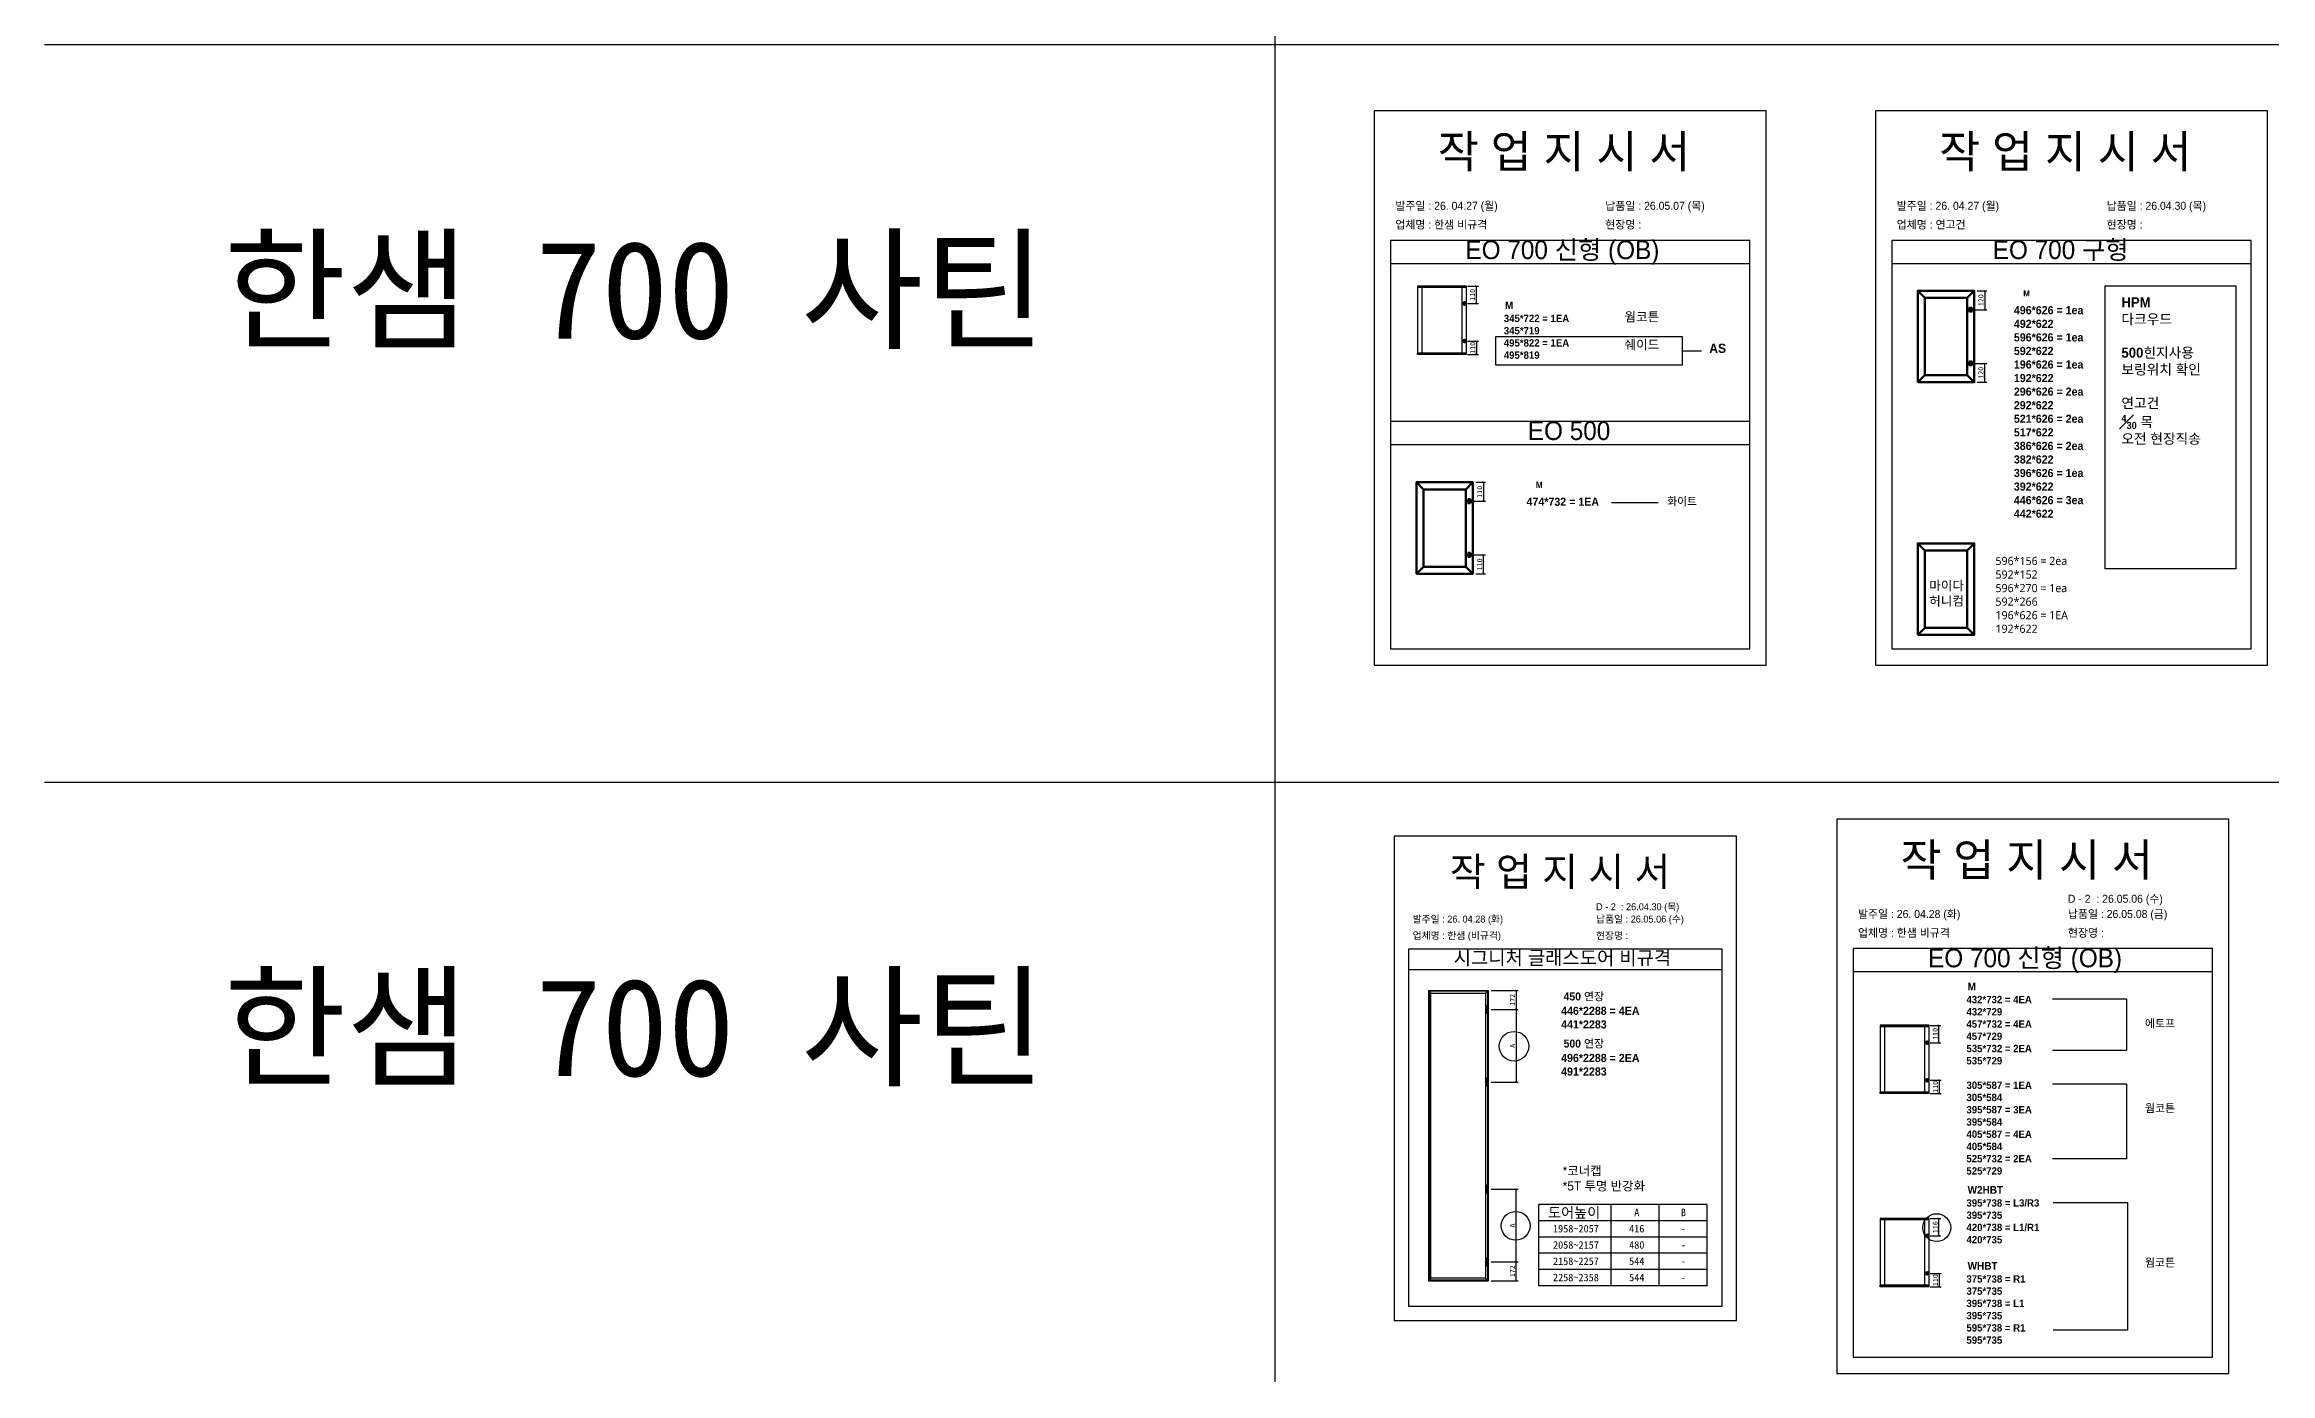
# Model space of a CAD drawing. Header units: millimetres. Extents: x -44117 to 256353, y -2095463 to 65325.
# Drawn here: x 104261 to 115185, y -905997 to -899477 of the extents above; entities that cross this region are included whole.
import ezdxf
from ezdxf.enums import TextEntityAlignment as Align

# ---------------------------------------------------------------- set-up
doc = ezdxf.new("R2010")
doc.units = ezdxf.units.MM
doc.header["$LTSCALE"] = 10
doc.layers.add('Layer1', color=7, linetype='Continuous', lineweight=70)
doc.styles.add('MtX_Gulim', font='')
doc.styles.get('MtX_Gulim').set_extended_font_data('Gulim', bold=True)
doc.dimstyles.new('ISO-25', dxfattribs={"dimtxt": 2.5, "dimasz": 2.5, "dimexe": 1, "dimexo": 1, "dimtad": 1, "dimtxsty": 'Standard', "dimblk": 'ARCHTICK', "dimcen": 2.5, "dimadec": 0, "dimazin": 0, "dimtfac": 1, "dimtmove": 0, "dimatfit": 3, "dimfxl": 0, "dimarcsym": 0})

# ---------------------------------------------------------------- blocks, each defined once
blk = doc.blocks.new('_ArchTick')
at = {"color": 0, "linetype": 'ByBlock', "const_width": 0.15}
blk.add_lwpolyline([(-0.5, -0.5), (0.5, 0.5)], dxfattribs=at)
blk = doc.blocks.new('*D5975')
at = {"color": 0, "lineweight": -2}
for p, q in [((111245, -900662), (111298, -900662)), ((111288, -900747), (111288, -900662)), ((111245, -900747), (111298, -900747))]:
    blk.add_line(p, q, dxfattribs=at)
at = {"layer": 'Defpoints', "color": 0}
for p in [(111230, -900662), (111288, -900662), (111230, -900747)]:
    blk.add_point(p, dxfattribs=at)
at = {"color": 0, "lineweight": -2, "xscale": 10, "yscale": 10, "zscale": 10}
for p, rotation in [((111288, -900662), 90), ((111288, -900747), 270)]:
    blk.add_blockref('_ArchTick', p, dxfattribs=dict(at, rotation=rotation))
at = {"color": 0, "insert": (111269, -900705), "char_height": 25, "attachment_point": 5, "rotation": 90}
blk.add_mtext('110', dxfattribs=at)
blk = doc.blocks.new('*D5976')
at = {"color": 0, "lineweight": -2}
for p, q in [((111245, -900932), (111299, -900932)), ((111289, -900932), (111289, -900997)), ((111245, -900997), (111299, -900997))]:
    blk.add_line(p, q, dxfattribs=at)
at = {"layer": 'Defpoints', "color": 0}
for p in [(111230, -900932), (111230, -900997), (111289, -900997)]:
    blk.add_point(p, dxfattribs=at)
at = {"color": 0, "lineweight": -2, "xscale": 10, "yscale": 10, "zscale": 10}
for p, rotation in [((111289, -900932), 90), ((111289, -900997), 270)]:
    blk.add_blockref('_ArchTick', p, dxfattribs=dict(at, rotation=rotation))
at = {"color": 0, "insert": (111270, -900965), "char_height": 25, "attachment_point": 5, "rotation": 90}
blk.add_mtext('110', dxfattribs=at)
blk = doc.blocks.new('*D5977')
at = {"color": 0, "lineweight": -2}
for p, q in [((111286, -901624), (111333, -901624)), ((111323, -901624), (111323, -901717)), ((111268, -901717), (111333, -901717))]:
    blk.add_line(p, q, dxfattribs=at)
at = {"layer": 'Defpoints', "color": 0}
for p in [(111271, -901624), (111253, -901717), (111323, -901717)]:
    blk.add_point(p, dxfattribs=at)
at = {"color": 0, "lineweight": -2, "xscale": 10, "yscale": 10, "zscale": 10}
for p, rotation in [((111323, -901624), 90), ((111323, -901717), 270)]:
    blk.add_blockref('_ArchTick', p, dxfattribs=dict(at, rotation=rotation))
at = {"color": 0, "insert": (111304, -901671), "char_height": 25, "attachment_point": 5, "rotation": 90}
blk.add_mtext('110', dxfattribs=at)
blk = doc.blocks.new('*D5978')
at = {"color": 0, "lineweight": -2}
for p, q in [((111268, -901980), (111333, -901980)), ((111323, -902073), (111323, -901980)), ((111286, -902073), (111333, -902073))]:
    blk.add_line(p, q, dxfattribs=at)
at = {"layer": 'Defpoints', "color": 0}
for p in [(111253, -901980), (111323, -901980), (111271, -902073)]:
    blk.add_point(p, dxfattribs=at)
at = {"color": 0, "lineweight": -2, "xscale": 10, "yscale": 10, "zscale": 10}
for p, rotation in [((111323, -901980), 90), ((111323, -902073), 270)]:
    blk.add_blockref('_ArchTick', p, dxfattribs=dict(at, rotation=rotation))
at = {"color": 0, "insert": (111304, -902027), "char_height": 25, "attachment_point": 5, "rotation": 90}
blk.add_mtext('110', dxfattribs=at)
blk = doc.blocks.new('*D5979')
at = {"color": 0, "lineweight": -2}
for p, q in [((113746, -900685), (113793, -900685)), ((113783, -900685), (113783, -900778)), ((113729, -900778), (113793, -900778))]:
    blk.add_line(p, q, dxfattribs=at)
at = {"layer": 'Defpoints', "color": 0}
for p in [(113731, -900685), (113714, -900778), (113783, -900778)]:
    blk.add_point(p, dxfattribs=at)
at = {"color": 0, "lineweight": -2, "xscale": 10, "yscale": 10, "zscale": 10}
for p, rotation in [((113783, -900685), 90), ((113783, -900778), 270)]:
    blk.add_blockref('_ArchTick', p, dxfattribs=dict(at, rotation=rotation))
at = {"color": 0, "insert": (113764, -900731), "char_height": 25, "attachment_point": 5, "rotation": 90}
blk.add_mtext('120', dxfattribs=at)
blk = doc.blocks.new('*D5980')
at = {"color": 0, "lineweight": -2}
for p, q in [((113729, -901041), (113793, -901041)), ((113783, -901133), (113783, -901041)), ((113746, -901133), (113793, -901133))]:
    blk.add_line(p, q, dxfattribs=at)
at = {"layer": 'Defpoints', "color": 0}
for p in [(113714, -901041), (113783, -901041), (113731, -901133)]:
    blk.add_point(p, dxfattribs=at)
at = {"color": 0, "lineweight": -2, "xscale": 10, "yscale": 10, "zscale": 10}
for p, rotation in [((113783, -901041), 90), ((113783, -901133), 270)]:
    blk.add_blockref('_ArchTick', p, dxfattribs=dict(at, rotation=rotation))
at = {"color": 0, "insert": (113764, -901087), "char_height": 25, "attachment_point": 5, "rotation": 90}
blk.add_mtext('120', dxfattribs=at)
blk = doc.blocks.new('*D5981')
at = {"color": 0, "lineweight": -2}
for p, q in [((111360, -904211), (111493, -904211)), ((111483, -904211), (111483, -904568)), ((111360, -904568), (111493, -904568))]:
    blk.add_line(p, q, dxfattribs=at)
at = {"layer": 'Defpoints', "color": 0}
for p in [(111345, -904211), (111345, -904568), (111483, -904568)]:
    blk.add_point(p, dxfattribs=at)
at = {"color": 0, "lineweight": -2, "xscale": 10, "yscale": 10, "zscale": 10}
for p, rotation in [((111483, -904211), 90), ((111483, -904568), 270)]:
    blk.add_blockref('_ArchTick', p, dxfattribs=dict(at, rotation=rotation))
at = {"color": 0, "insert": (111465, -904389), "char_height": 25, "attachment_point": 5, "rotation": 90}
blk.add_mtext('A', dxfattribs=at)
blk = doc.blocks.new('*D5982')
at = {"color": 0, "lineweight": -2}
for p, q in [((111360, -904118), (111493, -904118)), ((111360, -904211), (111493, -904211)), ((111483, -904118), (111483, -904211))]:
    blk.add_line(p, q, dxfattribs=at)
at = {"layer": 'Defpoints', "color": 0}
for p in [(111345, -904118), (111345, -904211), (111483, -904211)]:
    blk.add_point(p, dxfattribs=at)
at = {"color": 0, "lineweight": -2, "xscale": 10, "yscale": 10, "zscale": 10}
for p, rotation in [((111483, -904118), 90), ((111483, -904211), 270)]:
    blk.add_blockref('_ArchTick', p, dxfattribs=dict(at, rotation=rotation))
at = {"color": 0, "insert": (111465, -904164), "char_height": 25, "attachment_point": 5, "rotation": 90}
blk.add_mtext('172', dxfattribs=at)
blk = doc.blocks.new('*D5983')
at = {"color": 0, "lineweight": -2}
for p, q in [((111360, -905092), (111493, -905092)), ((111483, -905449), (111483, -905092)), ((111360, -905449), (111493, -905449))]:
    blk.add_line(p, q, dxfattribs=at)
at = {"layer": 'Defpoints', "color": 0}
for p in [(111345, -905092), (111483, -905092), (111345, -905449)]:
    blk.add_point(p, dxfattribs=at)
at = {"color": 0, "lineweight": -2, "xscale": 10, "yscale": 10, "zscale": 10}
for p, rotation in [((111483, -905092), 90), ((111483, -905449), 270)]:
    blk.add_blockref('_ArchTick', p, dxfattribs=dict(at, rotation=rotation))
at = {"color": 0, "insert": (111465, -905271), "char_height": 25, "attachment_point": 5, "rotation": 90}
blk.add_mtext('A', dxfattribs=at)
blk = doc.blocks.new('*D5984')
at = {"color": 0, "lineweight": -2}
for p, q in [((111360, -905449), (111493, -905449)), ((111483, -905542), (111483, -905449)), ((111360, -905542), (111493, -905542))]:
    blk.add_line(p, q, dxfattribs=at)
at = {"layer": 'Defpoints', "color": 0}
for p in [(111345, -905449), (111483, -905449), (111345, -905542)]:
    blk.add_point(p, dxfattribs=at)
at = {"color": 0, "lineweight": -2, "xscale": 10, "yscale": 10, "zscale": 10}
for p, rotation in [((111483, -905449), 90), ((111483, -905542), 270)]:
    blk.add_blockref('_ArchTick', p, dxfattribs=dict(at, rotation=rotation))
at = {"color": 0, "insert": (111465, -905495), "char_height": 25, "attachment_point": 5, "rotation": 90}
blk.add_mtext('172', dxfattribs=at)
blk = doc.blocks.new('*D5985')
at = {"color": 0, "lineweight": -2}
for p, q in [((113515, -904289), (113568, -904289)), ((113558, -904374), (113558, -904289)), ((113515, -904374), (113568, -904374))]:
    blk.add_line(p, q, dxfattribs=at)
at = {"layer": 'Defpoints', "color": 0}
for p in [(113500, -904289), (113558, -904289), (113500, -904374)]:
    blk.add_point(p, dxfattribs=at)
at = {"color": 0, "lineweight": -2, "xscale": 10, "yscale": 10, "zscale": 10}
for p, rotation in [((113558, -904289), 90), ((113558, -904374), 270)]:
    blk.add_blockref('_ArchTick', p, dxfattribs=dict(at, rotation=rotation))
at = {"color": 0, "insert": (113540, -904331), "char_height": 25, "attachment_point": 5, "rotation": 90}
blk.add_mtext('110', dxfattribs=at)
blk = doc.blocks.new('*D5986')
at = {"color": 0, "lineweight": -2}
for p, q in [((113515, -904558), (113569, -904558)), ((113515, -904624), (113569, -904624)), ((113559, -904558), (113559, -904624))]:
    blk.add_line(p, q, dxfattribs=at)
at = {"layer": 'Defpoints', "color": 0}
for p in [(113500, -904558), (113500, -904624), (113559, -904624)]:
    blk.add_point(p, dxfattribs=at)
at = {"color": 0, "lineweight": -2, "xscale": 10, "yscale": 10, "zscale": 10}
for p, rotation in [((113559, -904558), 90), ((113559, -904624), 270)]:
    blk.add_blockref('_ArchTick', p, dxfattribs=dict(at, rotation=rotation))
at = {"color": 0, "insert": (113541, -904591), "char_height": 25, "attachment_point": 5, "rotation": 90}
blk.add_mtext('110', dxfattribs=at)
blk = doc.blocks.new('*D5987')
at = {"color": 0, "lineweight": -2}
for p, q in [((113515, -905236), (113568, -905236)), ((113558, -905321), (113558, -905236)), ((113515, -905321), (113568, -905321))]:
    blk.add_line(p, q, dxfattribs=at)
at = {"layer": 'Defpoints', "color": 0}
for p in [(113500, -905236), (113558, -905236), (113500, -905321)]:
    blk.add_point(p, dxfattribs=at)
at = {"color": 0, "lineweight": -2, "xscale": 10, "yscale": 10, "zscale": 10}
for p, rotation in [((113558, -905236), 90), ((113558, -905321), 270)]:
    blk.add_blockref('_ArchTick', p, dxfattribs=dict(at, rotation=rotation))
at = {"color": 0, "insert": (113540, -905279), "char_height": 25, "attachment_point": 5, "rotation": 90}
blk.add_mtext('116', dxfattribs=at)
blk = doc.blocks.new('*D5988')
at = {"color": 0, "lineweight": -2}
for p, q in [((113515, -905506), (113569, -905506)), ((113559, -905506), (113559, -905572)), ((113515, -905572), (113569, -905572))]:
    blk.add_line(p, q, dxfattribs=at)
at = {"layer": 'Defpoints', "color": 0}
for p in [(113500, -905506), (113500, -905572), (113559, -905572)]:
    blk.add_point(p, dxfattribs=at)
at = {"color": 0, "lineweight": -2, "xscale": 10, "yscale": 10, "zscale": 10}
for p, rotation in [((113559, -905506), 90), ((113559, -905572), 270)]:
    blk.add_blockref('_ArchTick', p, dxfattribs=dict(at, rotation=rotation))
at = {"color": 0, "insert": (113541, -905539), "char_height": 25, "attachment_point": 5, "rotation": 90}
blk.add_mtext('110', dxfattribs=at)

msp = doc.modelspace()

# ---------------------------------------------------------------- linework, layer by layer
at = {"color": 1}
for p, q in [((104260.77588, -899476.63268), (196529.92274, -899476.63268)), ((104260.77588, -899476.63268), (196529.92274, -899476.63268)), ((104260.77588, -899476.63268), (196529.92274, -899476.63268)), ((104260.77588, -899476.63268), (196529.92274, -899476.63268)), ((104260.77588, -899476.63268), (196529.92274, -899476.63268)), ((104260.77588, -899476.63268), (196529.92274, -899476.63268)), ((104260.77588, -899476.63268), (196529.92274, -899476.63268)), ((104260.77588, -899476.63268), (196529.92274, -899476.63268)), ((104260.77588, -899476.63268), (196529.92274, -899476.63268)), ((104260.77588, -899476.63268), (196529.92274, -899476.63268)), ((106472.62401, -899476.63268), (198741.77087, -899476.63268)), ((106472.62401, -899476.63268), (198741.77087, -899476.63268)), ((106472.62401, -899476.63268), (198741.77087, -899476.63268)), ((106472.62401, -899476.63268), (198741.77087, -899476.63268)), ((106472.62401, -899476.63268), (198741.77087, -899476.63268)), ((106472.62401, -899476.63268), (198741.77087, -899476.63268)), ((106472.62401, -899476.63268), (198741.77087, -899476.63268)), ((106472.62401, -899476.63268), (198741.77087, -899476.63268)), ((106472.62401, -899476.63268), (198741.77087, -899476.63268)), ((106472.62401, -899476.63268), (198741.77087, -899476.63268)), ((104260.77588, -903094.92758), (196529.92274, -903094.92758)), ((104260.77588, -903094.92758), (196529.92274, -903094.92758)), ((104260.77588, -903094.92758), (196529.92274, -903094.92758)), ((104260.77588, -903094.92758), (196529.92274, -903094.92758)), ((104260.77588, -903094.92758), (196529.92274, -903094.92758)), ((104260.77588, -903094.92758), (196529.92274, -903094.92758)), ((104260.77588, -903094.92758), (196529.92274, -903094.92758)), ((104260.77588, -903094.92758), (196529.92274, -903094.92758)), ((104260.77588, -903094.92758), (196529.92274, -903094.92758)), ((104260.77588, -903094.92758), (196529.92274, -903094.92758)), ((106472.62401, -903094.92758), (198741.77087, -903094.92758)), ((106472.62401, -903094.92758), (198741.77087, -903094.92758)), ((106472.62401, -903094.92758), (198741.77087, -903094.92758)), ((106472.62401, -903094.92758), (198741.77087, -903094.92758)), ((106472.62401, -903094.92758), (198741.77087, -903094.92758)), ((106472.62401, -903094.92758), (198741.77087, -903094.92758)), ((106472.62401, -903094.92758), (198741.77087, -903094.92758)), ((106472.62401, -903094.92758), (198741.77087, -903094.92758)), ((106472.62401, -903094.92758), (198741.77087, -903094.92758)), ((106472.62401, -903094.92758), (198741.77087, -903094.92758))]:
    msp.add_line(p, q, dxfattribs=at)
for p, q in [((112629.72774, -900437.71489), (110866.80413, -900437.71489)), ((115090.34919, -900437.71489), (113327.42558, -900437.71489)), ((112629.72774, -900552.19045), (110866.80413, -900552.19045)), ((115090.34919, -900552.19045), (113327.42558, -900552.19045)), ((110998.49466, -900662.23732), (110998.49466, -900997.10216)), ((111239.9324, -900662.67096), (110998.49466, -900662.67096)), ((111239.9324, -900669.22371), (110998.49466, -900669.22371)), ((111239.69149, -900661.99641), (110998.73557, -900661.99641)), ((111019.93564, -900668.74189), (111019.93564, -900990.11578)), ((111218.2505, -900990.11578), (111218.2505, -900669.22371)), ((111238.72785, -900669.22371), (111238.72785, -900661.99641)), ((111239.9324, -900997.10216), (111239.9324, -900662.23732)), ((111239.9324, -900990.11578), (110998.49466, -900990.11578)), ((111239.9324, -900996.66853), (110998.49466, -900996.66853)), ((111239.69149, -900997.34308), (110998.73557, -900997.34308)), ((110999.69921, -900997.34308), (110999.69921, -900990.11578)), ((111238.72785, -900990.11578), (111238.72785, -900997.34308)), ((112298.0321, -900979.00192), (112393.33751, -900979.00192)), ((112629.72774, -901325.50895), (110866.80413, -901325.50895)), ((112629.72774, -901439.98451), (110866.80413, -901439.98451)), ((112180.76834, -901725.9937), (111951.77636, -901725.9937)), ((112495.03309, -903915.90253), (110955.03309, -903915.90253)), ((114900.2806, -903912.4858), (113137.35699, -903912.4858)), ((112495.03309, -904015.90253), (110955.03309, -904015.90253)), ((114900.2806, -904026.96136), (113137.35699, -904026.96136)), ((111052.55829, -904118.22584), (111052.55829, -905541.72223)), ((111052.55829, -904118.22584), (111345.12944, -904118.22584)), ((111052.55829, -904118.22584), (111065.02208, -904130.68963)), ((111052.55829, -904118.22584), (111058.46219, -904118.22584)), ((111058.46219, -904118.22584), (111058.46219, -905541.72223)), ((111332.66564, -904130.68963), (111345.12944, -904118.22584)), ((111345.12944, -904118.22584), (111345.12944, -905541.72223)), ((113269.04752, -904288.82145), (113269.04752, -904623.68628)), ((113510.48526, -904289.25508), (113269.04752, -904289.25508)), ((113510.48526, -904295.80783), (113269.04752, -904295.80783)), ((113510.24435, -904288.58054), (113269.28843, -904288.58054)), ((113290.4885, -904295.32601), (113290.4885, -904616.6999)), ((113488.80336, -904616.6999), (113488.80336, -904295.80783)), ((113509.28071, -904295.80783), (113509.28071, -904288.58054)), ((113510.48526, -904623.68628), (113510.48526, -904288.82145)), ((113510.48526, -904616.6999), (113269.04752, -904616.6999)), ((113510.48526, -904623.25265), (113269.04752, -904623.25265)), ((113510.24435, -904623.9272), (113269.28843, -904623.9272)), ((113270.25207, -904623.9272), (113270.25207, -904616.6999)), ((113509.28071, -904616.6999), (113509.28071, -904623.9272)), ((111594.30879, -905566.71443), (111594.30879, -905167.93926)), ((112421.12142, -905167.93926), (111594.30879, -905167.93926)), ((111949.45325, -905566.71443), (111949.45325, -905167.93926)), ((112185.28733, -905566.71443), (112185.28733, -905167.93926)), ((112421.12142, -905566.71443), (112421.12142, -905167.93926)), ((112421.12142, -905247.6943), (111594.30879, -905247.6943)), ((113269.04752, -905236.51477), (113269.04752, -905571.3796)), ((113510.48526, -905236.9484), (113269.04752, -905236.9484)), ((113510.48526, -905243.50116), (113269.04752, -905243.50116)), ((113510.24435, -905236.27386), (113269.28843, -905236.27386)), ((113290.4885, -905243.01934), (113290.4885, -905564.39322)), ((113488.80336, -905564.39322), (113488.80336, -905243.50116)), ((113509.28071, -905243.50116), (113509.28071, -905236.27386)), ((113510.48526, -905571.3796), (113510.48526, -905236.51477)), ((112421.12142, -905327.44933), (111594.30879, -905327.44933)), ((112421.12142, -905407.20436), (111594.30879, -905407.20436)), ((111065.02208, -905529.25843), (111052.55829, -905541.72223)), ((111332.66564, -905529.25843), (111345.12944, -905541.72223)), ((112421.12142, -905486.9594), (111594.30879, -905486.9594)), ((111052.55829, -905541.72223), (111345.12944, -905541.72223)), ((112421.12142, -905566.71443), (111594.30879, -905566.71443)), ((113510.48526, -905564.39322), (113269.04752, -905564.39322)), ((113510.48526, -905570.94597), (113269.04752, -905570.94597)), ((113510.24435, -905571.62052), (113269.28843, -905571.62052)), ((113270.25207, -905571.62052), (113270.25207, -905564.39322)), ((113509.28071, -905564.39322), (113509.28071, -905571.62052))]:
    msp.add_line(p, q)
at = {"linetype": 'Continuous'}
for p, q in [((111065.02208, -905529.25843), (111065.02208, -904130.68963)), ((111065.02208, -904130.68963), (111332.66564, -904130.68963)), ((111332.66564, -904130.68963), (111332.66564, -905529.25843)), ((111332.66564, -905529.25843), (111065.02208, -905529.25843))]:
    msp.add_line(p, q, dxfattribs=at)
at = {"color": 1}
for p in [(110300.49669, 21924.9366), (110300.49669, 14161.07811), (110300.49669, 18584.38997), (110300.49669, 10820.53148), (110300.49669, 18627.87121), (110300.49669, 10864.01272), (110300.49669, 15287.32457), (110300.49669, 7523.46608), (110300.49669, 3746.75115), (110300.49669, 21924.9366), (110300.49669, 14161.07811), (110300.49669, 18584.38997), (110300.49669, 10820.53148), (110300.49669, 18627.87121), (110300.49669, 10864.01272), (110300.49669, 15287.32457), (110300.49669, 7523.46608), (110300.49669, 3746.75115), (110300.49669, 21924.9366), (110300.49669, 14161.07811), (110300.49669, 18584.38997), (110300.49669, 10820.53148), (110300.49669, 18627.87121), (110300.49669, 10864.01272), (110300.49669, 15287.32457), (110300.49669, 7523.46608), (110300.49669, 3746.75115), (110300.49669, 21924.9366), (110300.49669, 14161.07811), (110300.49669, 18584.38997), (110300.49669, 10820.53148), (110300.49669, 18627.87121), (110300.49669, 10864.01272), (110300.49669, 15287.32457), (110300.49669, 7523.46608), (110300.49669, 3746.75115), (110300.49669, 21924.9366), (110300.49669, 14161.07811), (110300.49669, 18584.38997), (110300.49669, 10820.53148), (110300.49669, 18627.87121), (110300.49669, 10864.01272), (110300.49669, 15287.32457), (110300.49669, 7523.46608), (110300.49669, 3746.75115), (110300.49669, 21924.9366), (110300.49669, 14161.07811), (110300.49669, 18584.38997), (110300.49669, 10820.53148), (110300.49669, 18627.87121), (110300.49669, 10864.01272), (110300.49669, 15287.32457), (110300.49669, 7523.46608), (110300.49669, 3746.75115), (110300.49669, 21924.9366), (110300.49669, 14161.07811), (110300.49669, 18584.38997), (110300.49669, 10820.53148), (110300.49669, 18627.87121), (110300.49669, 10864.01272), (110300.49669, 15287.32457), (110300.49669, 7523.46608), (110300.49669, 3746.75115), (110300.49669, 21924.9366), (110300.49669, 14161.07811), (110300.49669, 18584.38997), (110300.49669, 10820.53148), (110300.49669, 18627.87121), (110300.49669, 10864.01272), (110300.49669, 15287.32457), (110300.49669, 7523.46608), (110300.49669, 3746.75115), (110300.49669, 21924.9366), (110300.49669, 14161.07811), (110300.49669, 18584.38997), (110300.49669, 10820.53148), (110300.49669, 18627.87121), (110300.49669, 10864.01272), (110300.49669, 15287.32457), (110300.49669, 7523.46608), (110300.49669, 3746.75115), (110300.49669, 21924.9366), (110300.49669, 14161.07811), (110300.49669, 18584.38997), (110300.49669, 10820.53148), (110300.49669, 18627.87121), (110300.49669, 10864.01272), (110300.49669, 15287.32457), (110300.49669, 7523.46608), (110300.49669, 3746.75115), (110300.49669, 12702.87182), (110300.49669, 4939.01333), (110300.49669, 9362.32519), (110300.49669, 1598.4667), (110300.49669, 9405.80642), (110300.49669, 1641.94794), (110300.49669, 6065.25979), (110300.49669, -1698.5987), (110300.49669, -5475.31363), (110300.49669, 12702.87182), (110300.49669, 4939.01333), (110300.49669, 9362.32519), (110300.49669, 1598.4667), (110300.49669, 9405.80642), (110300.49669, 1641.94794), (110300.49669, 6065.25979), (110300.49669, -1698.5987), (110300.49669, -5475.31363), (110300.49669, 12702.87182), (110300.49669, 4939.01333), (110300.49669, 9362.32519), (110300.49669, 1598.4667), (110300.49669, 9405.80642), (110300.49669, 1641.94794), (110300.49669, 6065.25979), (110300.49669, -1698.5987), (110300.49669, -5475.31363), (110300.49669, 12702.87182), (110300.49669, 4939.01333), (110300.49669, 9362.32519), (110300.49669, 1598.4667), (110300.49669, 9405.80642), (110300.49669, 1641.94794), (110300.49669, 6065.25979), (110300.49669, -1698.5987), (110300.49669, -5475.31363), (110300.49669, 12702.87182), (110300.49669, 4939.01333), (110300.49669, 9362.32519), (110300.49669, 1598.4667), (110300.49669, 9405.80642), (110300.49669, 1641.94794), (110300.49669, 6065.25979), (110300.49669, -1698.5987), (110300.49669, -5475.31363)]:
    msp.add_xline(p, (0, 1), dxfattribs=at)
for points in [[(110786.67124, -902522.12053), (112709.86063, -902522.12053), (112709.86063, -899802.18125), (110786.67124, -899802.18125)], [(113247.29269, -902522.12053), (115170.48208, -902522.12053), (115170.48208, -899802.18125), (113247.29269, -899802.18125)], [(114373.68207, -900661.15822), (115015.18487, -900661.15822), (115015.18487, -902049.55357), (114373.68207, -902049.55357)], [(111382.94196, -900908.52431), (112298.0321, -900908.52431), (112298.0321, -901049.47952), (111382.94196, -901049.47952)], [(113057.2241, -905996.89144), (114980.41349, -905996.89144), (114980.41349, -903276.95216), (113057.2241, -903276.95216)], [(110885.03309, -905736.73281), (112565.03309, -905736.73281), (112565.03309, -903360.73281), (110885.03309, -903360.73281)], [(111054.52626, -904120.1938), (111343.16147, -904120.1938), (111343.16147, -905539.75426), (111054.52626, -905539.75426)]]:
    msp.add_lwpolyline(points, close=True)
for points in [[(110866.80413, -900437.71489), (110866.80413, -902441.98764), (112629.72774, -902441.98764), (112629.72774, -900437.71489)], [(113327.42558, -900437.71489), (113327.42558, -902441.98764), (115090.34919, -902441.98764), (115090.34919, -900437.71489)], [(110955.03309, -903915.90253), (110955.03309, -905666.73281), (112495.03309, -905666.73281), (112495.03309, -903915.90253)], [(113137.35699, -903912.4858), (113137.35699, -905916.75855), (114900.2806, -905916.75855), (114900.2806, -903912.4858)], [(114115.16021, -904159.34975), (114479.29449, -904159.34975), (114479.29449, -904411.89449), (114115.16021, -904411.89449)], [(114115.16021, -904576.34223), (114479.29449, -904576.34223), (114479.29449, -904943.94445), (114115.16021, -904943.94445)], [(114119.47696, -905158.7588), (114483.61124, -905158.7588), (114483.61124, -905785.22638), (114119.47696, -905785.22638)]]:
    msp.add_lwpolyline(points)
at = {"linetype": 'Continuous'}
for points in [[(111340.52702, -904230.05044), (111340.52702, -904230.05044, 0.4142135624), (111345.12944, -904225.44803), (111345.12944, -904195.99258, 0.4142135624), (111340.52702, -904191.39016), (111340.52702, -904191.39016, 0.4142135624), (111335.92461, -904195.99258), (111335.92461, -904225.44803, 0.4142135624)], [(111340.52702, -904586.90852), (111340.52702, -904586.90852, 0.4142135624), (111345.12944, -904582.30611), (111345.12944, -904552.85066, 0.4142135624), (111340.52702, -904548.24825), (111340.52702, -904548.24825, 0.4142135624), (111335.92461, -904552.85066), (111335.92461, -904582.30611, 0.4142135624)], [(111340.52702, -905111.69982), (111340.52702, -905111.69982, 0.4142135624), (111345.12944, -905107.0974), (111345.12944, -905077.64196, 0.4142135624), (111340.52702, -905073.03954), (111340.52702, -905073.03954, 0.4142135624), (111335.92461, -905077.64196), (111335.92461, -905107.0974, 0.4142135624)], [(111340.52702, -905468.5579), (111340.52702, -905468.5579, 0.4142135624), (111345.12944, -905463.95549), (111345.12944, -905434.50004, 0.4142135624), (111340.52702, -905429.89762), (111340.52702, -905429.89762, 0.4142135624), (111335.92461, -905434.50004), (111335.92461, -905463.95549, 0.4142135624)]]:
    msp.add_lwpolyline(points, format="xyb", close=True, dxfattribs=at)
at = {"color": 1}
for centre, radius in [((111472.77587, -904391.29491), 72.59818), ((111480.84234, -905272.55617), 70.58157), ((113547.27714, -905281.37375), 68.51989)]:
    msp.add_circle(centre, radius, dxfattribs=at)
for centre, start, end in [((111239.69149, -900662.23732), 0, 90), ((110998.73557, -900997.10217), 180, 270), ((111239.69149, -900997.10217), 270, 0), ((113510.24435, -904288.82145), 0, 90), ((113269.28843, -904623.68629), 180, 270), ((113510.24435, -904623.68629), 270, 0), ((113510.24435, -905236.51477), 0, 90), ((113269.28843, -905571.37961), 180, 270), ((113510.24435, -905571.37961), 270, 0)]:
    msp.add_arc(centre, 0.24091, start, end)
at = {"layer": 'Layer1'}
for p, q in [((113489.01333, -900719.41929), (113454.3767, -900684.78266)), ((113696.83315, -900719.41929), (113731.46978, -900684.78266)), ((111229.51291, -900738.27309), (111229.51291, -900756.03111)), ((113713.78053, -900763.14749), (113713.78053, -900791.94171)), ((111229.51291, -900940.71146), (111229.51291, -900922.95344)), ((113713.78053, -901055.0305), (113713.78053, -901026.23628)), ((113454.3767, -901133.39533), (113489.01333, -901098.7587)), ((113731.46978, -901133.39533), (113696.83315, -901098.7587)), ((113696.83315, -901098.7587), (113731.46978, -901133.39533)), ((111028.39188, -901659.09918), (110993.75525, -901624.46254)), ((111236.21169, -901659.09918), (111270.84833, -901624.46254)), ((111253.15907, -901702.82738), (111253.15907, -901731.6216)), ((113489.01333, -901959.1132), (113454.3767, -901924.47657)), ((113696.83315, -901959.1132), (113731.46978, -901924.47657)), ((110993.75525, -902073.07522), (111028.39188, -902038.43859)), ((111270.84833, -902073.07522), (111236.21169, -902038.43859)), ((111236.21169, -902038.43859), (111270.84833, -902073.07522)), ((111253.15907, -901994.71038), (111253.15907, -901965.91617)), ((113454.3767, -902373.08924), (113489.01333, -902338.45261)), ((113731.46978, -902373.08924), (113696.83315, -902338.45261)), ((113696.83315, -902338.45261), (113731.46978, -902373.08924)), ((113500.06577, -904364.85721), (113500.06577, -904382.61523)), ((113500.06577, -904567.29558), (113500.06577, -904549.53756)), ((113500.06577, -905312.55053), (113500.06577, -905330.30855)), ((113500.06577, -905514.9889), (113500.06577, -905497.23088))]:
    msp.add_line(p, q, dxfattribs=at)
for points in [[(113454.3767, -901133.39533), (113731.46978, -901133.39533), (113731.46978, -900684.78266), (113454.3767, -900684.78266)], [(113489.01333, -901098.7587), (113696.83315, -901098.7587), (113696.83315, -900719.41929), (113489.01333, -900719.41929)], [(111238.39192, -900747.1521), (111220.6339, -900747.1521)], [(113728.17763, -900777.5446), (113699.38342, -900777.5446)], [(111238.39192, -900931.83245), (111220.6339, -900931.83245)], [(113728.17763, -901040.63339), (113699.38342, -901040.63339)], [(110993.75525, -902073.07522), (111270.84833, -902073.07522), (111270.84833, -901624.46254), (110993.75525, -901624.46254)], [(111028.39188, -902038.43859), (111236.21169, -902038.43859), (111236.21169, -901659.09918), (111028.39188, -901659.09918)], [(111267.55618, -901717.22449), (111238.76197, -901717.22449)], [(113454.3767, -902373.08924), (113731.46978, -902373.08924), (113731.46978, -901924.47657), (113454.3767, -901924.47657)], [(111267.55618, -901980.31328), (111238.76197, -901980.31328)], [(113489.01333, -902338.45261), (113696.83315, -902338.45261), (113696.83315, -901959.1132), (113489.01333, -901959.1132)], [(113508.94478, -904373.73622), (113491.18676, -904373.73622)], [(113508.94478, -904558.41657), (113491.18676, -904558.41657)], [(113508.94478, -905321.42954), (113491.18676, -905321.42954)], [(113508.94478, -905506.10989), (113491.18676, -905506.10989)]]:
    msp.add_lwpolyline(points, close=True, dxfattribs=at)
for centre, radius in [((111229.51291, -900747.1521), 5.91934), ((113713.78053, -900777.5446), 9.59807), ((111229.51291, -900931.83245), 5.91934), ((113713.78053, -901040.63339), 9.59807), ((111253.15907, -901717.22449), 9.59807), ((111253.15907, -901980.31328), 9.59807), ((113500.06577, -904373.73622), 5.91934), ((113500.06577, -904558.41657), 5.91934), ((113500.06577, -905321.42954), 5.91934), ((113500.06577, -905506.10989), 5.91934)]:
    msp.add_circle(centre, radius, dxfattribs=at)

# ---------------------------------------------------------------- texts
at = {"linetype": 'Continuous', "style": 'MtX_Gulim'}
for s, height, p in [('M', 30.31593, (113972.1775, -900712.73843)), ('M', 37.49849, (111428.36563, -900775.01136)), ('M', 30.31593, (111580.28849, -901652.41831)), ('M', 37.49849, (113698.91849, -904116.97224)), ('450 연장', 39.271262, (111715.979, -904166.78204)), ('에토프', 39.271262, (114569.3492, -904299.56146)), ('500 연장', 39.271262, (111715.979, -904398.03667)), ('웜코튼', 39.271262, (114569.3492, -904714.59623)), ('W2HBT', 37.498494, (113698.91849, -905114.8456)), ('도어높이', 51.111877, (111639.50315, -905233.11436)), ('WHBT', 37.498494, (113698.91849, -905487.59381)), ('웜코튼', 39.271262, (114569.3492, -905472.84574))]:
    msp.add_text(s, height=height, dxfattribs=at).set_placement(p)
for s, height, p in [('A', 36.77626, (112075.28184, -905225.14159)), ('B', 36.77626, (112303.91878, -905225.14159)), ('1958~2057', 36.776263, (111776.61499, -905304.89662)), ('416', 36.776263, (112075.28184, -905304.89662)), ('-', 36.77626, (112303.91878, -905304.89662)), ('2058~2157', 36.776263, (111776.61499, -905384.65166)), ('480', 36.776263, (112075.28184, -905384.65166)), ('-', 36.77626, (112303.91878, -905384.65166)), ('2158~2257', 36.776263, (111776.61499, -905464.40669)), ('2258~2358', 36.776263, (111776.61499, -905544.16172)), ('544', 36.776263, (112075.28184, -905464.40669)), ('544', 36.776263, (112075.28184, -905544.16172)), ('-', 36.77626, (112303.91878, -905464.40669)), ('-', 36.77626, (112303.91878, -905544.16172))]:
    msp.add_text(s, height=height).set_placement(p, align=Align.CENTER)
at = {"attachment_point": 1}
for s, width, gutter_width, heights, insert, char_height in [('{\\fGulim|b0|i0|c129|p50;작 업 지 시 서}', 3786.0728481, 14.30944, [-178.40505], (111098.96812, -899921.42187), 160.2657825), ('{\\fGulim|b0|i0|c129|p50;작 업 지 시 서}', 3786.0728481, 14.30944, [-178.40505], (113559.58958, -899921.42187), 160.2657825), ('\\pt11;{\\fGulim|b0|i0|c129|p50;발주일 : 26. 04.27 (월)}', 3786.0728481, 14.30944, [39.49878], (110890.12524, -900248.16559), 39.2651167), ('{\\fGulim|b0|i0|c129|p50;납품일 : 26.05.07 (목)}', 3786.0728481, 14.30944, [40.16974], (111920.38006, -900248.16559), 39.2651167), ('\\pt11;{\\fGulim|b0|i0|c129|p50;발주일 : 26. 04.27 (월)}', 3786.0728481, 14.30944, [39.49878], (113350.74669, -900248.16559), 39.2651167), ('{\\fGulim|b0|i0|c129|p50;납품일 : 26.04.30 (목)}', 3786.0728481, 14.30944, [40.16974], (114381.00151, -900248.16559), 39.2651167), ('{\\f굴림|b0|i0|c129|p50;한샘} 700 {\\f굴림|b0|i0|c129|p50;사틴}', 5072.1082947, 2395.6482, [-533.35869], (105140.70232, -900440.16737), 479.1296392), ('{\\f굴림|b0|i0|c129|p50;한샘} 700 {\\f굴림|b0|i0|c129|p50;사틴}', 5072.1082947, 2395.6482, [-533.35869], (105140.70232, -900440.16737), 479.1296392), ('{\\f굴림|b0|i0|c129|p50;한샘} 700 {\\f굴림|b0|i0|c129|p50;사틴}', 5072.1082947, 2395.6482, [-533.35869], (105140.70232, -900440.16737), 479.1296392), ('{\\f굴림|b0|i0|c129|p50;한샘} 700 {\\f굴림|b0|i0|c129|p50;사틴}', 5072.1082947, 2395.6482, [-533.35869], (105140.70232, -900440.16737), 479.1296392), ('{\\f굴림|b0|i0|c129|p50;한샘} 700 {\\f굴림|b0|i0|c129|p50;사틴}', 5072.1082947, 2395.6482, [-533.35869], (105140.70232, -900440.16737), 479.1296392), ('{\\fGulim|b0|i0|c129|p50;업체명 : 한샘 비규격}', 3786.0728481, 14.30944, [41.34032], (110890.12524, -900340.4972), 39.2651167), ('{\\fGulim|b0|i0|c129|p50;현장명 :}', 3786.0728481, 14.30944, [45.21037], (111920.38006, -900340.4972), 39.2651167), ('{\\fGulim|b0|i0|c129|p50;업체명 : 연고건}', 3786.0728481, 14.30944, [41.34032], (113350.74669, -900340.4972), 39.2651167), ('{\\fGulim|b0|i0|c129|p50;현장명 :}', 3786.0728481, 14.30944, [45.21037], (114381.00151, -900340.4972), 39.2651167), ('{\\fGulim|b0|i0|c129|p50;EO 700 신형 (OB)}', 2155.3243433, 8.14604, [-114.80382], (111234.35178, -900438.00266), 91.2356303), ('{\\fGulim|b0|i0|c129|p50;EO 700 구형}', 2155.3243433, 8.14604, [-101.80487], (113822.32306, -900438.00266), 91.2356303), ('{\\f굴림|b1|i0|c129|p50;HPM\\P다크우드\\P\\P500힌지사용\\P보링위치 확인\\P\\P연고건\\P\\A1;{\\H0.7x;\\S4#30;} 목\\P오전 현장직송}', 14951.96347, 192.2955, [-728.67566], (114453.63802, -900716.50958), 49.4474137), ('{\\f굴림|b1|i0|c129|p50;345*722 = 1EA\\P\\C1;345*719\\P\\C256;495*822 = 1EA\\P\\C1;495*819}', 10891.9816234, 140.08053, [-217.41071], (111422.69896, -900802.36295), 36.0207087), ('{\\f굴림|b1|i0|c129|p50;웜코튼}', 13746.5878503, 176.7933, [-49.06916], (112014.9629, -900789.59828), 45.4611341), ('{\\f굴림|b1|i0|c129|p50;496*626 = 1ea\\P\\C1;492*622\\P\\C256;596*626 = 1ea\\P\\C1;592*622\\P\\C256;196*626 = 1ea\\P\\C1;192*622\\P\\C256;296*626 = 2ea\\P\\C1;292*622\\P\\C256;521*626 = 2ea\\P\\C1;517*622\\P\\C256;386*626 = 2ea\\P\\C1;382*622\\P\\C256;396*626 = 1ea\\P\\C1;392*622\\P\\C256;446*626 = 3ea\\P\\C1;442*622}', 12072.7918459, 155.2668, [-1040.39318], (113925.98028, -900760.21903), 39.9257485), ('{\\f굴림|b1|i0|c129|p50;쉐이드}', 13746.5878503, 176.7933, [-50.51237], (112014.9629, -900926.07871), 45.4611341), ('{\\f굴림|b1|i0|c129|p50;AS}', 13746.5878503, 176.7933, [-46.78408], (112431.05981, -900944.49042), 45.4611341), ('{\\fGulim|b0|i0|c129|p50;EO 500}', 2155.3243433, 8.14604, [-93.54386], (111540.51646, -901325.79671), 91.2356303), ('{\\f굴림|b1|i0|c129|p50;474*732 = 1EA}', 12072.7918459, 155.2668, [-41.14042], (111534.09127, -901699.89891), 39.9257485), ('{\\f굴림|b1|i0|c129|p50;화이트}', 11769.5052121, 151.36626, [-43.2475], (112224.15455, -901698.55373), 38.9227538), ('{\\f굴림|b1|i0|c129|p50;마이다\\P허니컴}', 13746.5878503, 176.7933, [-128.32548], (113510.25761, -902108.30649), 45.4611341), ('{\\fGulim|b0|i0|c129|p50;작 업 지 시 서}', 3307.3198183, 12.5, [-155.84554], (111157.8397, -903464.89532), 140), ('{\\fGulim|b0|i0|c129|p50;작 업 지 시 서}', 3786.0728481, 14.30944, [-178.40505], (113369.52098, -903396.19278), 160.2657825), ('\\pt11;{\\fGulim|b0|i0|c129|p50;발주일 : 26. 04.28 (화)}', 3307.3198183, 12.5, [34.50412], (110975.40522, -903750.32194), 34.3), ('{\\fGulim|b0|i0|c129|p50;\\C1;D - 2  : 26.04.30 (목)}', 3307.3198183, 12.5, [35.09023], (111875.3832, -903689.85632), 34.3), ('{\\fGulim|b0|i0|c129|p50;납품일 : 26.05.06 (수)}', 3307.3198183, 12.5, [35.09023], (111875.3832, -903750.32194), 34.3), ('\\pt11;{\\fGulim|b0|i0|c129|p50;발주일 : 26. 04.28 (화)}', 3786.0728481, 14.30944, [39.49878], (113160.6781, -903722.9365), 39.2651167), ('{\\fGulim|b0|i0|c129|p50;납품일 : 26.05.08 (금)}', 3786.0728481, 14.30944, [40.16974], (114190.93292, -903722.9365), 39.2651167), ('{\\fGulim|b0|i0|c129|p50;업체명 : 한샘 (비규격)}', 3307.3198183, 12.5, [36.11279], (110975.40522, -903830.97812), 34.3), ('{\\fGulim|b0|i0|c129|p50;현장명 : }', 3307.3198183, 12.5, [-38.2735], (111875.3832, -903830.97812), 34.3), ('{\\fGulim|b0|i0|c129|p50;업체명 : 한샘 비규격}', 3786.0728481, 14.30944, [41.34032], (113160.6781, -903815.26811), 39.2651167), ('{\\fGulim|b0|i0|c129|p50;현장명 :}', 3786.0728481, 14.30944, [45.21037], (114190.93292, -903815.26811), 39.2651167), ('{\\f굴림|b0|i0|c129|p50;한샘} 700 {\\f굴림|b0|i0|c129|p50;사틴}', 5072.1082947, 2395.6482, [-533.35869], (105140.70232, -904058.46228), 479.1296392), ('{\\f굴림|b0|i0|c129|p50;한샘} 700 {\\f굴림|b0|i0|c129|p50;사틴}', 5072.1082947, 2395.6482, [-533.35869], (105140.70232, -904058.46228), 479.1296392), ('{\\f굴림|b0|i0|c129|p50;한샘} 700 {\\f굴림|b0|i0|c129|p50;사틴}', 5072.1082947, 2395.6482, [-533.35869], (105140.70232, -904058.46228), 479.1296392), ('{\\f굴림|b0|i0|c129|p50;한샘} 700 {\\f굴림|b0|i0|c129|p50;사틴}', 5072.1082947, 2395.6482, [-533.35869], (105140.70232, -904058.46228), 479.1296392), ('{\\f굴림|b0|i0|c129|p50;한샘} 700 {\\f굴림|b0|i0|c129|p50;사틴}', 5072.1082947, 2395.6482, [-533.35869], (105140.70232, -904058.46228), 479.1296392), ('{\\fGulim|b0|i0|c129|p50;시그니처 글래스도어 비규격}', 1597.0710432, 6.03612, [-75.34624], (111176.75516, -903923.68474), 67.6045736), ('{\\fGulim|b0|i0|c129|p50;EO 700 신형 (OB)}', 2155.3243433, 8.14604, [-114.80382], (113504.90464, -903912.77357), 91.2356303), ('{\\f굴림|b1|i0|c129|p50;446*2288 = 4EA\\P\\C1;441*2283}', 12072.7918459, 155.2668, [-107.68333], (111703.90653, -904197.61892), 39.9257485), ('{\\f굴림|b1|i0|c129|p50;432*732 = 4EA\\P\\C1;432*729\\P\\C256;457*732 = 4EA\\P\\C1;457*729\\P\\C256;535*732 = 2EA\\P\\C1;535*729\\P\\C256;\\P305*587 = 1EA\\P\\C1;305*584\\P\\C256;395*587 = 3EA\\P\\C1;395*584\\P\\C256;405*587 = 4EA\\P\\C1;405*584\\P\\C256;525*732 = 2EA\\P\\C1;525*729}', 10891.9816234, 140.08053, [-878.50506], (113693.25182, -904144.32383), 36.0207087), ('{\\f굴림|b1|i0|c129|p50;496*2288 = 2EA\\P\\C1;491*2283}', 12072.7918459, 155.2668, [-107.68333], (111703.90653, -904428.87355), 39.9257485), ('{\\fGulim|b0|i0|c129|p50;*코너캡\\P*5T 투명 반강화}', 1055.7982644, 3.99038, [-126.38025], (111711.6383, -904979.95597), 44.6923083), ('{\\f굴림|b1|i0|c129|p50;395*738 = L3/R3\\P\\C1;395*735\\P\\C256;420*738 = L1/R1\\P\\C1;420*735}', 10891.9816234, 140.08053, [845.99856], (113693.25182, -905142.19719), 36.0207087), ('{\\f굴림|b1|i0|c129|p50;375*738 = R1\\P\\C1;375*735\\P\\C256;395*738 = L1\\P\\C1;395*735\\P\\C256;595*738 = R1\\P\\C1;595*735}', 10891.9816234, 140.08053, [845.99856], (113693.25182, -905514.94539), 36.0207087)]:
    msp.add_mtext_dynamic_manual_height_columns(s, width=width, gutter_width=gutter_width, heights=heights, dxfattribs=dict(at, insert=insert, char_height=char_height))
at = {"lineweight": 0, "insert": (113835.63234, -901990.34165), "char_height": 39.9257485, "attachment_point": 1}
msp.add_mtext('{\\fNanumGothic|b0|i0|c129|p50;596*156 = 2ea\\P\\C1;592*152\\P\\C256;596*270 = 1ea\\P\\C1;592*266\\P\\C256;196*626 = 1EA\\P\\C1;192*622}', dxfattribs=at)
at = {"color": 1, "insert": (114190.93292, -903648.26121), "char_height": 39.2651167, "attachment_point": 1}
msp.add_mtext_dynamic_manual_height_columns('{\\fGulim|b0|i0|c129|p50;D - 2  : 26.05.06 (수)}', width=3786.0728481, gutter_width=14.30944, heights=[40.16974], dxfattribs=at)

# ---------------------------------------------------------------- dimensions: what is measured, and where the dimension line sits
for base, p1, p2, angle, text, override, picture, middle in [((111287.90227, -900661.99641), (111229.51291, -900747.1521), (111229.51291, -900661.99641), 90, '110', {"dimscale": 10, "dimasz": 1, "dimexo": 1.5, "dimtxsty": 'Standard'}, '*D5975', (111269.15227, -900704.57426)), ((113783.16688, -900777.5446), (113731.46978, -900684.78266), (113713.78053, -900777.5446), 90, '120', {"dimscale": 10, "dimasz": 1, "dimexo": 1.5, "dimtxsty": 'Standard'}, '*D5979', (113764.41688, -900731.16363)), ((111288.83616, -900997.34308), (111229.51291, -900931.83245), (111229.51291, -900997.34308), 90, '110', {"dimscale": 10, "dimasz": 1, "dimexo": 1.5, "dimtxsty": 'Standard'}, '*D5976', (111270.08616, -900964.58776)), ((113783.16688, -901040.63339), (113731.46978, -901133.39533), (113713.78053, -901040.63339), 270, '120', {"dimscale": 10, "dimasz": 1, "dimexo": 1.5, "dimtxsty": 'Standard'}, '*D5980', (113764.41688, -901087.01436)), ((111322.54543, -901717.22449), (111270.84833, -901624.46254), (111253.15907, -901717.22449), 90, '110', {"dimscale": 10, "dimasz": 1, "dimexo": 1.5, "dimtxsty": 'Standard'}, '*D5977', (111303.79543, -901670.84352)), ((111322.54543, -901980.31328), (111270.84833, -902073.07522), (111253.15907, -901980.31328), 270, '110', {"dimscale": 10, "dimasz": 1, "dimexo": 1.5, "dimtxsty": 'Standard'}, '*D5978', (111303.79543, -902026.69425)), ((111483.26812, -904210.7203), (111345.12944, -904118.22584), (111345.12944, -904210.7203), 90, '172', {"dimscale": 10, "dimasz": 1, "dimexo": 1.5}, '*D5982', (111464.51812, -904164.47307)), ((111483.26812, -904567.57838), (111345.12944, -904210.7203), (111345.12944, -904567.57838), 90, 'A', {"dimscale": 10, "dimasz": 1, "dimexo": 1.5, "dimtxsty": 'Standard'}, '*D5981', (111464.51812, -904389.14934)), ((113558.45513, -904288.58054), (113500.06577, -904373.73622), (113500.06577, -904288.58054), 90, '110', {"dimscale": 10, "dimasz": 1, "dimexo": 1.5, "dimtxsty": 'Standard'}, '*D5985', (113539.70513, -904331.15838)), ((113559.38902, -904623.9272), (113500.06577, -904558.41657), (113500.06577, -904623.9272), 90, '110', {"dimscale": 10, "dimasz": 1, "dimexo": 1.5, "dimtxsty": 'Standard'}, '*D5986', (113540.63902, -904591.17188)), ((111483.26812, -905092.36968), (111345.12944, -905449.22776), (111345.12944, -905092.36968), 90, 'A', {"dimscale": 10, "dimasz": 1, "dimexo": 1.5, "dimtxsty": 'Standard'}, '*D5983', (111464.51812, -905270.79872)), ((113558.45513, -905236.27386), (113500.06577, -905321.42954), (113500.06577, -905236.27386), 90, '116', {"dimscale": 10, "dimasz": 1, "dimexo": 1.5, "dimtxsty": 'Standard'}, '*D5987', (113539.70513, -905278.8517)), ((111483.26812, -905449.22776), (111345.12944, -905541.72223), (111345.12944, -905449.22776), 90, '172', {"dimscale": 10, "dimasz": 1, "dimexo": 1.5}, '*D5984', (111464.51812, -905495.47499)), ((113559.38902, -905571.62052), (113500.06577, -905506.10989), (113500.06577, -905571.62052), 90, '110', {"dimscale": 10, "dimasz": 1, "dimexo": 1.5, "dimtxsty": 'Standard'}, '*D5988', (113540.63902, -905538.86521))]:
    dim = msp.add_linear_dim(base=base, p1=p1, p2=p2, angle=angle, text=text, dimstyle='ISO-25', override=override)
    dim.commit()
    dim.dimension.update_dxf_attribs({"geometry": picture, "text_midpoint": middle})

doc.saveas('drawing.dxf')
